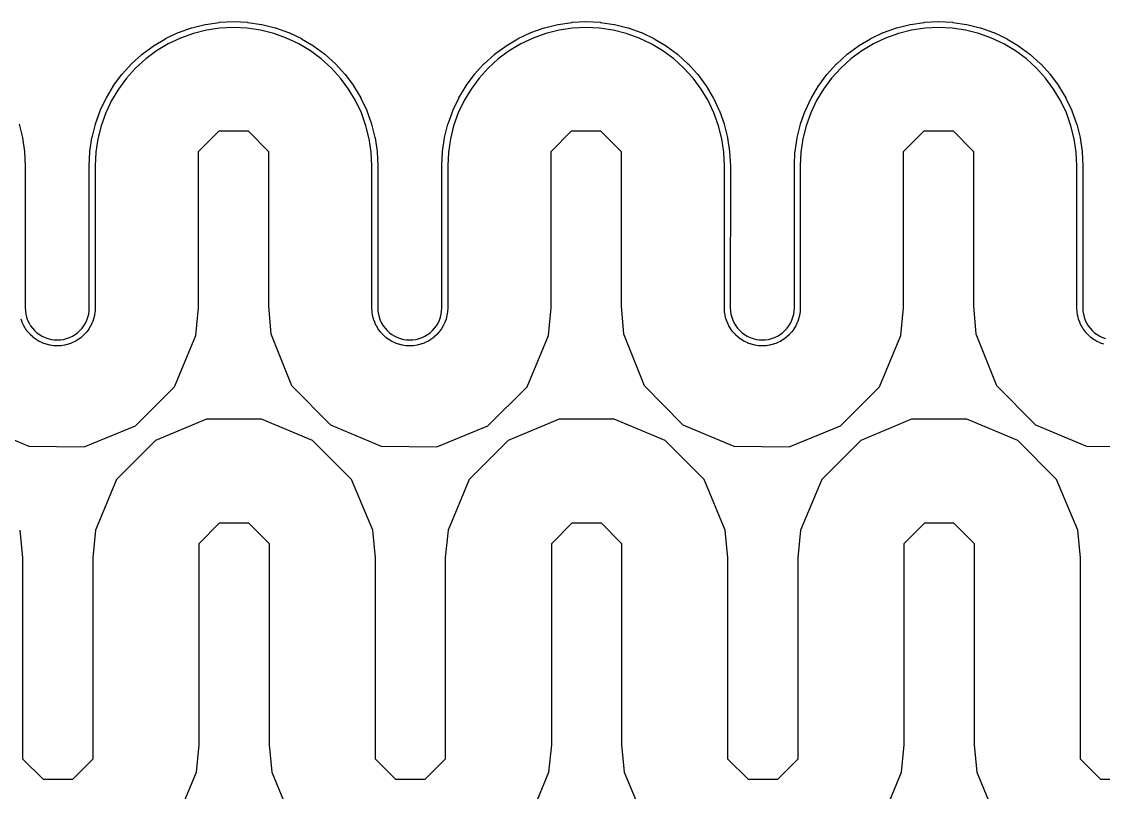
# Model space of a CAD drawing. Header units: metres. Extents: x 0 to 117, y 0 to 64.
# Drawn here: x 54.455 to 59.121, y 38.032 to 41.357 of the extents above; entities that cross this region are included whole.
import ezdxf

# ---------------------------------------------------------------- set-up
doc = ezdxf.new("R2010")
doc.units = ezdxf.units.M

msp = doc.modelspace()

# ---------------------------------------------------------------- linework, layer by layer
for points in [[(54.4439, 40.915), (54.4585, 40.857), (54.4587, 40.8558), (54.4675, 40.7966), (54.4676, 40.7954), (54.4705, 40.7356), (54.4706, 40.735), (54.4706, 40.1223), (54.4706, 40.1223), (54.4706, 40.1223), (54.4706, 40.1223), (54.471, 40.1084), (54.471, 40.1084), (54.471, 40.1084), (54.471, 40.1084), (54.473, 40.0951), (54.473, 40.0951), (54.473, 40.0951), (54.473, 40.0951), (54.4763, 40.082), (54.4763, 40.082), (54.4763, 40.082), (54.4763, 40.082), (54.4808, 40.0692), (54.4808, 40.0692), (54.4808, 40.0692), (54.4808, 40.0692), (54.4866, 40.057), (54.4866, 40.057), (54.4866, 40.057), (54.4866, 40.057), (54.4936, 40.0453), (54.4936, 40.0453), (54.4936, 40.0453), (54.4936, 40.0453), (54.5017, 40.0344), (54.5017, 40.0344), (54.5017, 40.0344), (54.5017, 40.0344), (54.5108, 40.0244), (54.5108, 40.0244), (54.5108, 40.0244), (54.5108, 40.0244), (54.5208, 40.0153), (54.5208, 40.0153), (54.5208, 40.0153), (54.5208, 40.0153), (54.5317, 40.0072), (54.5317, 40.0072), (54.5317, 40.0072), (54.5317, 40.0072), (54.5433, 40.0003), (54.5433, 40.0003), (54.5433, 40.0003), (54.5433, 40.0003), (54.5556, 39.9945), (54.5556, 39.9945), (54.5556, 39.9945), (54.5556, 39.9945), (54.5684, 39.9899), (54.5684, 39.9899), (54.5684, 39.9899), (54.5684, 39.9899), (54.5815, 39.9866), (54.5815, 39.9866), (54.5815, 39.9866), (54.5815, 39.9866), (54.5949, 39.9846), (54.5949, 39.9846), (54.5949, 39.9846), (54.5949, 39.9846), (54.6085, 39.9839), (54.6085, 39.9839), (54.6085, 39.9839), (54.6085, 39.9839), (54.622, 39.9846), (54.622, 39.9846), (54.622, 39.9846), (54.622, 39.9846), (54.6354, 39.9866), (54.6354, 39.9866), (54.6354, 39.9866), (54.6354, 39.9866), (54.6486, 39.9899), (54.6486, 39.9899), (54.6486, 39.9899), (54.6486, 39.9899), (54.6613, 39.9945), (54.6613, 39.9945), (54.6613, 39.9945), (54.6613, 39.9945), (54.6736, 40.0003), (54.6736, 40.0003), (54.6736, 40.0003), (54.6736, 40.0003), (54.6852, 40.0072), (54.6852, 40.0072), (54.6852, 40.0072), (54.6852, 40.0072), (54.6961, 40.0153), (54.6961, 40.0153), (54.6961, 40.0153), (54.6961, 40.0153), (54.7062, 40.0244), (54.7062, 40.0244), (54.7062, 40.0244), (54.7062, 40.0244), (54.7153, 40.0344), (54.7153, 40.0344), (54.7153, 40.0344), (54.7153, 40.0344), (54.7233, 40.0453), (54.7233, 40.0453), (54.7233, 40.0453), (54.7233, 40.0453), (54.7303, 40.057), (54.7303, 40.057), (54.7303, 40.057), (54.7303, 40.057), (54.7361, 40.0692), (54.7361, 40.0692), (54.7361, 40.0692), (54.7361, 40.0692), (54.7407, 40.082), (54.7407, 40.082), (54.7407, 40.082), (54.7407, 40.082), (54.744, 40.0951), (54.744, 40.0951), (54.744, 40.0951), (54.744, 40.0951), (54.746, 40.1086), (54.746, 40.1086), (54.746, 40.1086), (54.746, 40.1086), (54.7466, 40.1224), (54.7466, 40.1224), (54.7466, 40.1224), (54.7466, 40.1224), (54.7466, 40.735), (54.7467, 40.7356), (54.7493, 40.7953), (54.7495, 40.7966), (54.7582, 40.8558), (54.7585, 40.857), (54.773, 40.915), (54.7734, 40.9162), (54.7935, 40.9726), (54.794, 40.9737), (54.8196, 41.0278), (54.8202, 41.0289), (54.8509, 41.0802), (54.8516, 41.0812), (54.8873, 41.1293), (54.8881, 41.1303), (54.9282, 41.1746), (54.9291, 41.1755), (54.9734, 41.2156), (54.9744, 41.2164), (55.0225, 41.2521), (55.0235, 41.2528), (55.0748, 41.2835), (55.0759, 41.2841), (55.13, 41.3097), (55.1311, 41.3102), (55.1875, 41.3303), (55.1887, 41.3307), (55.2467, 41.3452), (55.2479, 41.3454), (55.3071, 41.3542), (55.3083, 41.3543), (55.3681, 41.3573), (55.3693, 41.3573), (55.4291, 41.3543), (55.4303, 41.3542), (55.4895, 41.3454), (55.4907, 41.3452), (55.5487, 41.3307), (55.5499, 41.3303), (55.6063, 41.3102), (55.6074, 41.3097), (55.6615, 41.2841), (55.6626, 41.2835), (55.7139, 41.2528), (55.7149, 41.2521), (55.763, 41.2164), (55.764, 41.2156), (55.8083, 41.1755), (55.8092, 41.1746), (55.8493, 41.1303), (55.8501, 41.1293), (55.8858, 41.0812), (55.8865, 41.0802), (55.9172, 41.0289), (55.9178, 41.0278), (55.9434, 40.9737), (55.9439, 40.9726), (55.964, 40.9162), (55.9644, 40.915), (55.9789, 40.857), (55.9792, 40.8558), (55.9879, 40.7966), (55.9881, 40.7954), (55.991, 40.7356), (55.991, 40.735), (55.991, 40.1223), (55.991, 40.1223), (55.991, 40.1223), (55.991, 40.1223), (55.9914, 40.1084), (55.9914, 40.1084), (55.9914, 40.1084), (55.9914, 40.1084), (55.9934, 40.0951), (55.9934, 40.0951), (55.9934, 40.0951), (55.9934, 40.0951), (55.9967, 40.082), (55.9967, 40.082), (55.9967, 40.082), (55.9967, 40.082), (56.0013, 40.0692), (56.0013, 40.0692), (56.0013, 40.0692), (56.0013, 40.0692), (56.0071, 40.057), (56.0071, 40.057), (56.0071, 40.057), (56.0071, 40.057), (56.014, 40.0453), (56.014, 40.0453), (56.014, 40.0453), (56.014, 40.0453), (56.0221, 40.0344), (56.0221, 40.0344), (56.0221, 40.0344), (56.0221, 40.0344), (56.0312, 40.0244), (56.0312, 40.0244), (56.0312, 40.0244), (56.0312, 40.0244), (56.0413, 40.0153), (56.0413, 40.0153), (56.0413, 40.0153), (56.0413, 40.0153), (56.0522, 40.0072), (56.0522, 40.0072), (56.0522, 40.0072), (56.0522, 40.0072), (56.0638, 40.0003), (56.0638, 40.0003), (56.0638, 40.0003), (56.0638, 40.0003), (56.076, 39.9945), (56.076, 39.9945), (56.076, 39.9945), (56.076, 39.9945), (56.0888, 39.9899), (56.0888, 39.9899), (56.0888, 39.9899), (56.0888, 39.9899), (56.102, 39.9866), (56.102, 39.9866), (56.102, 39.9866), (56.102, 39.9866), (56.1154, 39.9846), (56.1154, 39.9846), (56.1154, 39.9846), (56.1154, 39.9846), (56.1289, 39.9839), (56.1289, 39.9839), (56.1289, 39.9839), (56.1289, 39.9839), (56.1425, 39.9846), (56.1425, 39.9846), (56.1425, 39.9846), (56.1425, 39.9846), (56.1559, 39.9866), (56.1559, 39.9866), (56.1559, 39.9866), (56.1559, 39.9866), (56.169, 39.9899), (56.169, 39.9899), (56.169, 39.9899), (56.169, 39.9899), (56.1818, 39.9945), (56.1818, 39.9945), (56.1818, 39.9945), (56.1818, 39.9945), (56.194, 40.0003), (56.194, 40.0003), (56.194, 40.0003), (56.194, 40.0003), (56.2057, 40.0072), (56.2057, 40.0072), (56.2057, 40.0072), (56.2057, 40.0072), (56.2166, 40.0153), (56.2166, 40.0153), (56.2166, 40.0153), (56.2166, 40.0153), (56.2266, 40.0244), (56.2266, 40.0244), (56.2266, 40.0244), (56.2266, 40.0244), (56.2357, 40.0344), (56.2357, 40.0344), (56.2357, 40.0344), (56.2357, 40.0344), (56.2438, 40.0453), (56.2438, 40.0453), (56.2438, 40.0453), (56.2438, 40.0453), (56.2508, 40.057), (56.2508, 40.057), (56.2508, 40.057), (56.2508, 40.057), (56.2566, 40.0692), (56.2566, 40.0692), (56.2566, 40.0692), (56.2566, 40.0692), (56.2611, 40.082), (56.2611, 40.082), (56.2611, 40.082), (56.2611, 40.082), (56.2644, 40.0951), (56.2644, 40.0951), (56.2644, 40.0951), (56.2644, 40.0951), (56.2664, 40.1086), (56.2664, 40.1086), (56.2664, 40.1086), (56.2664, 40.1086), (56.2671, 40.1224), (56.2671, 40.1224), (56.2671, 40.1224), (56.2671, 40.1224), (56.2671, 40.735), (56.2671, 40.7356), (56.27, 40.7954), (56.2702, 40.7966), (56.2789, 40.8558), (56.2792, 40.857), (56.2937, 40.915), (56.2941, 40.9162), (56.3142, 40.9726), (56.3147, 40.9737), (56.3403, 41.0278), (56.3409, 41.0289), (56.3716, 41.0802), (56.3723, 41.0812), (56.408, 41.1293), (56.4088, 41.1303), (56.4489, 41.1746), (56.4498, 41.1755), (56.4941, 41.2156), (56.4951, 41.2164), (56.5432, 41.2521), (56.5442, 41.2528), (56.5955, 41.2835), (56.5966, 41.2841), (56.6507, 41.3097), (56.6518, 41.3102), (56.7082, 41.3303), (56.7094, 41.3307), (56.7674, 41.3452), (56.7686, 41.3454), (56.8278, 41.3542), (56.829, 41.3543), (56.8888, 41.3573), (56.89, 41.3573), (56.9498, 41.3543), (56.951, 41.3542), (57.0102, 41.3454), (57.0114, 41.3452), (57.0694, 41.3307), (57.0706, 41.3303), (57.127, 41.3102), (57.1281, 41.3097), (57.1822, 41.2841), (57.1833, 41.2835), (57.2346, 41.2528), (57.2356, 41.2521), (57.2837, 41.2164), (57.2847, 41.2156), (57.329, 41.1755), (57.3299, 41.1746), (57.37, 41.1303), (57.3708, 41.1293), (57.4065, 41.0812), (57.4072, 41.0802), (57.4379, 41.0289), (57.4385, 41.0278), (57.4641, 40.9737), (57.4646, 40.9726), (57.4847, 40.9162), (57.4851, 40.915), (57.4996, 40.857), (57.4998, 40.8558), (57.5086, 40.7966), (57.5087, 40.7954), (57.5117, 40.7356), (57.5117, 40.735), (57.5114, 40.1224), (57.5114, 40.1224), (57.5114, 40.1224), (57.5114, 40.1224), (57.5121, 40.1086), (57.5121, 40.1086), (57.5121, 40.1086), (57.5121, 40.1086), (57.5141, 40.0951), (57.5141, 40.0951), (57.5141, 40.0951), (57.5141, 40.0951), (57.5174, 40.082), (57.5174, 40.082), (57.5174, 40.082), (57.5174, 40.082), (57.522, 40.0692), (57.522, 40.0692), (57.522, 40.0692), (57.522, 40.0692), (57.5278, 40.057), (57.5278, 40.057), (57.5278, 40.057), (57.5278, 40.057), (57.5347, 40.0453), (57.5347, 40.0453), (57.5347, 40.0453), (57.5347, 40.0453), (57.5428, 40.0344), (57.5428, 40.0344), (57.5428, 40.0344), (57.5428, 40.0344), (57.5519, 40.0244), (57.5519, 40.0244), (57.5519, 40.0244), (57.5519, 40.0244), (57.562, 40.0153), (57.562, 40.0153), (57.562, 40.0153), (57.562, 40.0153), (57.5729, 40.0072), (57.5729, 40.0072), (57.5729, 40.0072), (57.5729, 40.0072), (57.5845, 40.0003), (57.5845, 40.0003), (57.5845, 40.0003), (57.5845, 40.0003), (57.5967, 39.9945), (57.5967, 39.9945), (57.5967, 39.9945), (57.5967, 39.9945), (57.6095, 39.9899), (57.6095, 39.9899), (57.6095, 39.9899), (57.6095, 39.9899), (57.6227, 39.9866), (57.6227, 39.9866), (57.6227, 39.9866), (57.6227, 39.9866), (57.6361, 39.9846), (57.6361, 39.9846), (57.6361, 39.9846), (57.6361, 39.9846), (57.6496, 39.9839), (57.6496, 39.9839), (57.6496, 39.9839), (57.6496, 39.9839), (57.6632, 39.9846), (57.6632, 39.9846), (57.6632, 39.9846), (57.6632, 39.9846), (57.6766, 39.9866), (57.6766, 39.9866), (57.6766, 39.9866), (57.6766, 39.9866), (57.6897, 39.9899), (57.6897, 39.9899), (57.6897, 39.9899), (57.6897, 39.9899), (57.7025, 39.9945), (57.7025, 39.9945), (57.7025, 39.9945), (57.7025, 39.9945), (57.7147, 40.0003), (57.7147, 40.0003), (57.7147, 40.0003), (57.7147, 40.0003), (57.7264, 40.0072), (57.7264, 40.0072), (57.7264, 40.0072), (57.7264, 40.0072), (57.7373, 40.0153), (57.7373, 40.0153), (57.7373, 40.0153), (57.7373, 40.0153), (57.7473, 40.0244), (57.7473, 40.0244), (57.7473, 40.0244), (57.7473, 40.0244), (57.7564, 40.0344), (57.7564, 40.0344), (57.7564, 40.0344), (57.7564, 40.0344), (57.7645, 40.0453), (57.7645, 40.0453), (57.7645, 40.0453), (57.7645, 40.0453), (57.7715, 40.057), (57.7715, 40.057), (57.7715, 40.057), (57.7715, 40.057), (57.7773, 40.0692), (57.7773, 40.0692), (57.7773, 40.0692), (57.7773, 40.0692), (57.7818, 40.082), (57.7818, 40.082), (57.7818, 40.082), (57.7818, 40.082), (57.7851, 40.0951), (57.7851, 40.0951), (57.7851, 40.0951), (57.7851, 40.0951), (57.7871, 40.1086), (57.7871, 40.1086), (57.7871, 40.1086), (57.7871, 40.1086), (57.7878, 40.1224), (57.7878, 40.1224), (57.7878, 40.1224), (57.7878, 40.1224), (57.7878, 40.735), (57.7878, 40.7356), (57.7905, 40.7953), (57.7906, 40.7966), (57.7994, 40.8558), (57.7996, 40.857), (57.8142, 40.915), (57.8145, 40.9162), (57.8347, 40.9726), (57.8352, 40.9737), (57.8607, 41.0278), (57.8613, 41.0289), (57.8921, 41.0802), (57.8928, 41.0812), (57.9284, 41.1293), (57.9292, 41.1303), (57.9694, 41.1746), (57.9703, 41.1755), (58.0146, 41.2156), (58.0155, 41.2164), (58.0636, 41.2521), (58.0646, 41.2528), (58.1159, 41.2835), (58.117, 41.2841), (58.1711, 41.3097), (58.1723, 41.3102), (58.2286, 41.3303), (58.2298, 41.3307), (58.2878, 41.3452), (58.289, 41.3454), (58.3482, 41.3542), (58.3495, 41.3543), (58.4092, 41.3573), (58.4105, 41.3573), (58.4702, 41.3543), (58.4715, 41.3542), (58.5306, 41.3454), (58.5319, 41.3452), (58.5899, 41.3307), (58.5911, 41.3303), (58.6474, 41.3102), (58.6486, 41.3097), (58.7026, 41.2841), (58.7037, 41.2835), (58.755, 41.2528), (58.7561, 41.2521), (58.8041, 41.2164), (58.8051, 41.2156), (58.8494, 41.1755), (58.8503, 41.1746), (58.8905, 41.1303), (58.8913, 41.1293), (58.9269, 41.0812), (58.9276, 41.0802), (58.9584, 41.0289), (58.9589, 41.0278), (58.9845, 40.9737), (58.985, 40.9726), (59.0052, 40.9162), (59.0055, 40.915), (59.02, 40.857), (59.0203, 40.8558), (59.0291, 40.7966), (59.0292, 40.7954), (59.0321, 40.7356), (59.0321, 40.735), (59.0321, 40.1223), (59.0321, 40.1223), (59.0321, 40.1223), (59.0321, 40.1223), (59.0326, 40.1084), (59.0326, 40.1084), (59.0326, 40.1084), (59.0326, 40.1084), (59.0346, 40.0951), (59.0346, 40.0951), (59.0346, 40.0951), (59.0346, 40.0951), (59.0379, 40.082), (59.0379, 40.082), (59.0379, 40.082), (59.0379, 40.082), (59.0424, 40.0692), (59.0424, 40.0692), (59.0424, 40.0692), (59.0424, 40.0692), (59.0482, 40.057), (59.0482, 40.057), (59.0482, 40.057), (59.0482, 40.057), (59.0552, 40.0453), (59.0552, 40.0453), (59.0552, 40.0453), (59.0552, 40.0453), (59.0633, 40.0344), (59.0633, 40.0344), (59.0633, 40.0344), (59.0633, 40.0344), (59.0724, 40.0244), (59.0724, 40.0244), (59.0724, 40.0244), (59.0724, 40.0244), (59.0824, 40.0153), (59.0824, 40.0153), (59.0824, 40.0153), (59.0824, 40.0153), (59.0933, 40.0072), (59.0933, 40.0072), (59.0933, 40.0072), (59.0933, 40.0072), (59.1049, 40.0003), (59.1049, 40.0003), (59.1049, 40.0003), (59.1049, 40.0003), (59.1172, 39.9945), (59.1172, 39.9945), (59.1172, 39.9945), (59.1172, 39.9945), (59.13, 39.9899)], [(59.122, 39.9658), (59.108, 39.9707), (59.1069, 39.9712), (59.0935, 39.9775), (59.0924, 39.9781), (59.0797, 39.9857), (59.0787, 39.9864), (59.0668, 39.9953), (59.0658, 39.9961), (59.0548, 40.006), (59.054, 40.0069), (59.044, 40.0178), (59.0432, 40.0188), (59.0344, 40.0307), (59.0337, 40.0317), (59.0261, 40.0444), (59.0255, 40.0455), (59.0192, 40.0589), (59.0187, 40.0601), (59.0137, 40.074), (59.0134, 40.0752), (59.0098, 40.0896), (59.0095, 40.0908), (59.0073, 40.1054), (59.0072, 40.1069), (59.0067, 40.1217), (59.0067, 40.1221), (59.0067, 40.7347), (59.0067, 40.7347), (59.0067, 40.7347), (59.0067, 40.7347), (59.0038, 40.7935), (59.0038, 40.7935), (59.0038, 40.7935), (59.0038, 40.7935), (58.9953, 40.8514), (58.9953, 40.8514), (58.9953, 40.8514), (58.9953, 40.8514), (58.981, 40.9083), (58.981, 40.9083), (58.981, 40.9083), (58.981, 40.9083), (58.9613, 40.9634), (58.9613, 40.9634), (58.9613, 40.9634), (58.9613, 40.9634), (58.9362, 41.0164), (58.9362, 41.0164), (58.9362, 41.0164), (58.9362, 41.0164), (58.9061, 41.0666), (58.9061, 41.0666), (58.9061, 41.0666), (58.9061, 41.0666), (58.8712, 41.1137), (58.8712, 41.1137), (58.8712, 41.1137), (58.8712, 41.1137), (58.8319, 41.1571), (58.8319, 41.1571), (58.8319, 41.1571), (58.8319, 41.1571), (58.7885, 41.1964), (58.7885, 41.1964), (58.7885, 41.1964), (58.7885, 41.1964), (58.7414, 41.2313), (58.7414, 41.2313), (58.7414, 41.2313), (58.7414, 41.2313), (58.6912, 41.2614), (58.6912, 41.2614), (58.6912, 41.2614), (58.6912, 41.2614), (58.6383, 41.2864), (58.6383, 41.2864), (58.6383, 41.2864), (58.6383, 41.2864), (58.5831, 41.3062), (58.5831, 41.3062), (58.5831, 41.3062), (58.5831, 41.3062), (58.5263, 41.3204), (58.5263, 41.3204), (58.5263, 41.3204), (58.5263, 41.3204), (58.4683, 41.329), (58.4683, 41.329), (58.4683, 41.329), (58.4683, 41.329), (58.4098, 41.3319), (58.4098, 41.3319), (58.4098, 41.3319), (58.4098, 41.3319), (58.3513, 41.329), (58.3513, 41.329), (58.3513, 41.329), (58.3513, 41.329), (58.2934, 41.3204), (58.2934, 41.3204), (58.2934, 41.3204), (58.2934, 41.3204), (58.2366, 41.3062), (58.2366, 41.3062), (58.2366, 41.3062), (58.2366, 41.3062), (58.1814, 41.2864), (58.1814, 41.2864), (58.1814, 41.2864), (58.1814, 41.2864), (58.1285, 41.2614), (58.1285, 41.2614), (58.1285, 41.2614), (58.1285, 41.2614), (58.0782, 41.2313), (58.0782, 41.2313), (58.0782, 41.2313), (58.0782, 41.2313), (58.0312, 41.1964), (58.0312, 41.1964), (58.0312, 41.1964), (58.0312, 41.1964), (57.9878, 41.1571), (57.9878, 41.1571), (57.9878, 41.1571), (57.9878, 41.1571), (57.9484, 41.1137), (57.9484, 41.1137), (57.9484, 41.1137), (57.9484, 41.1137), (57.9136, 41.0666), (57.9136, 41.0666), (57.9136, 41.0666), (57.9136, 41.0666), (57.8834, 41.0164), (57.8834, 41.0164), (57.8834, 41.0164), (57.8834, 41.0164), (57.8584, 40.9634), (57.8584, 40.9634), (57.8584, 40.9634), (57.8584, 40.9634), (57.8387, 40.9083), (57.8387, 40.9083), (57.8387, 40.9083), (57.8387, 40.9083), (57.8244, 40.8514), (57.8244, 40.8514), (57.8244, 40.8514), (57.8244, 40.8514), (57.8158, 40.7935), (57.8158, 40.7935), (57.8158, 40.7935), (57.8158, 40.7935), (57.8132, 40.7347), (57.8132, 40.7347), (57.8132, 40.7347), (57.8132, 40.7347), (57.8132, 40.1221), (57.8132, 40.1215), (57.8125, 40.1067), (57.8123, 40.1054), (57.8102, 40.0908), (57.8099, 40.0896), (57.8063, 40.0752), (57.806, 40.074), (57.801, 40.0601), (57.8005, 40.0589), (57.7942, 40.0455), (57.7936, 40.0444), (57.786, 40.0317), (57.7853, 40.0307), (57.7765, 40.0188), (57.7757, 40.0178), (57.7657, 40.0069), (57.7648, 40.006), (57.7539, 39.9961), (57.7529, 39.9953), (57.741, 39.9864), (57.74, 39.9857), (57.7273, 39.9781), (57.7262, 39.9775), (57.7128, 39.9712), (57.7116, 39.9707), (57.6977, 39.9658), (57.6965, 39.9654), (57.6821, 39.9618), (57.6809, 39.9616), (57.6663, 39.9594), (57.665, 39.9593), (57.6502, 39.9585), (57.649, 39.9585), (57.6342, 39.9593), (57.633, 39.9594), (57.6183, 39.9616), (57.6171, 39.9618), (57.6027, 39.9654), (57.6015, 39.9658), (57.5876, 39.9707), (57.5864, 39.9712), (57.5731, 39.9775), (57.572, 39.9781), (57.5593, 39.9857), (57.5582, 39.9864), (57.5463, 39.9953), (57.5454, 39.9961), (57.5344, 40.006), (57.5335, 40.0069), (57.5236, 40.0178), (57.5228, 40.0188), (57.514, 40.0307), (57.5133, 40.0317), (57.5057, 40.0444), (57.5051, 40.0455), (57.4987, 40.0589), (57.4983, 40.0601), (57.4933, 40.074), (57.4929, 40.0752), (57.4893, 40.0896), (57.4891, 40.0908), (57.4869, 40.1054), (57.4868, 40.1067), (57.4861, 40.1215), (57.486, 40.1221), (57.4863, 40.7347), (57.4863, 40.7347), (57.4863, 40.7347), (57.4863, 40.7347), (57.4834, 40.7935), (57.4834, 40.7935), (57.4834, 40.7935), (57.4834, 40.7935), (57.4748, 40.8514), (57.4748, 40.8514), (57.4748, 40.8514), (57.4748, 40.8514), (57.4606, 40.9083), (57.4606, 40.9083), (57.4606, 40.9083), (57.4606, 40.9083), (57.4408, 40.9634), (57.4408, 40.9634), (57.4408, 40.9634), (57.4408, 40.9634), (57.4158, 41.0164), (57.4158, 41.0164), (57.4158, 41.0164), (57.4158, 41.0164), (57.3857, 41.0666), (57.3857, 41.0666), (57.3857, 41.0666), (57.3857, 41.0666), (57.3508, 41.1137), (57.3508, 41.1137), (57.3508, 41.1137), (57.3508, 41.1137), (57.3115, 41.1571), (57.3115, 41.1571), (57.3115, 41.1571), (57.3115, 41.1571), (57.2681, 41.1964), (57.2681, 41.1964), (57.2681, 41.1964), (57.2681, 41.1964), (57.221, 41.2313), (57.221, 41.2313), (57.221, 41.2313), (57.221, 41.2313), (57.1708, 41.2614), (57.1708, 41.2614), (57.1708, 41.2614), (57.1708, 41.2614), (57.1178, 41.2864), (57.1178, 41.2864), (57.1178, 41.2864), (57.1178, 41.2864), (57.0627, 41.3062), (57.0627, 41.3062), (57.0627, 41.3062), (57.0627, 41.3062), (57.0058, 41.3204), (57.0058, 41.3204), (57.0058, 41.3204), (57.0058, 41.3204), (56.9479, 41.329), (56.9479, 41.329), (56.9479, 41.329), (56.9479, 41.329), (56.8894, 41.3319), (56.8894, 41.3319), (56.8894, 41.3319), (56.8894, 41.3319), (56.8309, 41.329), (56.8309, 41.329), (56.8309, 41.329), (56.8309, 41.329), (56.773, 41.3204), (56.773, 41.3204), (56.773, 41.3204), (56.773, 41.3204), (56.7161, 41.3062), (56.7161, 41.3062), (56.7161, 41.3062), (56.7161, 41.3062), (56.661, 41.2864), (56.661, 41.2864), (56.661, 41.2864), (56.661, 41.2864), (56.608, 41.2614), (56.608, 41.2614), (56.608, 41.2614), (56.608, 41.2614), (56.5578, 41.2313), (56.5578, 41.2313), (56.5578, 41.2313), (56.5578, 41.2313), (56.5107, 41.1964), (56.5107, 41.1964), (56.5107, 41.1964), (56.5107, 41.1964), (56.4673, 41.1571), (56.4673, 41.1571), (56.4673, 41.1571), (56.4673, 41.1571), (56.428, 41.1137), (56.428, 41.1137), (56.428, 41.1137), (56.428, 41.1137), (56.3931, 41.0666), (56.3931, 41.0666), (56.3931, 41.0666), (56.3931, 41.0666), (56.363, 41.0164), (56.363, 41.0164), (56.363, 41.0164), (56.363, 41.0164), (56.3379, 40.9634), (56.3379, 40.9634), (56.3379, 40.9634), (56.3379, 40.9634), (56.3182, 40.9083), (56.3182, 40.9083), (56.3182, 40.9083), (56.3182, 40.9083), (56.304, 40.8514), (56.304, 40.8514), (56.304, 40.8514), (56.304, 40.8514), (56.2954, 40.7935), (56.2954, 40.7935), (56.2954, 40.7935), (56.2954, 40.7935), (56.2925, 40.7347), (56.2925, 40.7347), (56.2925, 40.7347), (56.2925, 40.7347), (56.2925, 40.1221), (56.2925, 40.1215), (56.2918, 40.1067), (56.2916, 40.1054), (56.2895, 40.0908), (56.2892, 40.0896), (56.2856, 40.0752), (56.2853, 40.074), (56.2803, 40.0601), (56.2798, 40.0589), (56.2735, 40.0455), (56.2729, 40.0444), (56.2653, 40.0317), (56.2646, 40.0307), (56.2558, 40.0188), (56.255, 40.0178), (56.245, 40.0069), (56.2441, 40.006), (56.2332, 39.9961), (56.2322, 39.9953), (56.2203, 39.9864), (56.2193, 39.9857), (56.2066, 39.9781), (56.2055, 39.9775), (56.1921, 39.9712), (56.1909, 39.9707), (56.177, 39.9658), (56.1758, 39.9654), (56.1614, 39.9618), (56.1602, 39.9616), (56.1456, 39.9594), (56.1443, 39.9593), (56.1295, 39.9585), (56.1283, 39.9585), (56.1135, 39.9593), (56.1123, 39.9594), (56.0976, 39.9616), (56.0964, 39.9618), (56.082, 39.9654), (56.0808, 39.9658), (56.0669, 39.9707), (56.0658, 39.9712), (56.0524, 39.9775), (56.0513, 39.9781), (56.0386, 39.9857), (56.0375, 39.9864), (56.0256, 39.9953), (56.0247, 39.9961), (56.0137, 40.006), (56.0128, 40.0069), (56.0029, 40.0178), (56.0021, 40.0188), (55.9933, 40.0307), (55.9926, 40.0317), (55.985, 40.0444), (55.9844, 40.0455), (55.978, 40.0589), (55.9776, 40.0601), (55.9726, 40.074), (55.9722, 40.0752), (55.9686, 40.0896), (55.9684, 40.0908), (55.9662, 40.1054), (55.9661, 40.1069), (55.9656, 40.1217), (55.9656, 40.1221), (55.9656, 40.7347), (55.9656, 40.7347), (55.9656, 40.7347), (55.9656, 40.7347), (55.9627, 40.7935), (55.9627, 40.7935), (55.9627, 40.7935), (55.9627, 40.7935), (55.9541, 40.8514), (55.9541, 40.8514), (55.9541, 40.8514), (55.9541, 40.8514), (55.9399, 40.9083), (55.9399, 40.9083), (55.9399, 40.9083), (55.9399, 40.9083), (55.9201, 40.9634), (55.9201, 40.9634), (55.9201, 40.9634), (55.9201, 40.9634), (55.8951, 41.0164), (55.8951, 41.0164), (55.8951, 41.0164), (55.8951, 41.0164), (55.865, 41.0666), (55.865, 41.0666), (55.865, 41.0666), (55.865, 41.0666), (55.8301, 41.1137), (55.8301, 41.1137), (55.8301, 41.1137), (55.8301, 41.1137), (55.7908, 41.1571), (55.7908, 41.1571), (55.7908, 41.1571), (55.7908, 41.1571), (55.7474, 41.1964), (55.7474, 41.1964), (55.7474, 41.1964), (55.7474, 41.1964), (55.7003, 41.2313), (55.7003, 41.2313), (55.7003, 41.2313), (55.7003, 41.2313), (55.6501, 41.2614), (55.6501, 41.2614), (55.6501, 41.2614), (55.6501, 41.2614), (55.5971, 41.2864), (55.5971, 41.2864), (55.5971, 41.2864), (55.5971, 41.2864), (55.542, 41.3062), (55.542, 41.3062), (55.542, 41.3062), (55.542, 41.3062), (55.4851, 41.3204), (55.4851, 41.3204), (55.4851, 41.3204), (55.4851, 41.3204), (55.4272, 41.329), (55.4272, 41.329), (55.4272, 41.329), (55.4272, 41.329), (55.3687, 41.3319), (55.3687, 41.3319), (55.3687, 41.3319), (55.3687, 41.3319), (55.3102, 41.329), (55.3102, 41.329), (55.3102, 41.329), (55.3102, 41.329), (55.2523, 41.3204), (55.2523, 41.3204), (55.2523, 41.3204), (55.2523, 41.3204), (55.1954, 41.3062), (55.1954, 41.3062), (55.1954, 41.3062), (55.1954, 41.3062), (55.1403, 41.2864), (55.1403, 41.2864), (55.1403, 41.2864), (55.1403, 41.2864), (55.0873, 41.2614), (55.0873, 41.2614), (55.0873, 41.2614), (55.0873, 41.2614), (55.0371, 41.2313), (55.0371, 41.2313), (55.0371, 41.2313), (55.0371, 41.2313), (54.99, 41.1964), (54.99, 41.1964), (54.99, 41.1964), (54.99, 41.1964), (54.9466, 41.1571), (54.9466, 41.1571), (54.9466, 41.1571), (54.9466, 41.1571), (54.9073, 41.1137), (54.9073, 41.1137), (54.9073, 41.1137), (54.9073, 41.1137), (54.8724, 41.0666), (54.8724, 41.0666), (54.8724, 41.0666), (54.8724, 41.0666), (54.8423, 41.0164), (54.8423, 41.0164), (54.8423, 41.0164), (54.8423, 41.0164), (54.8173, 40.9634), (54.8173, 40.9634), (54.8173, 40.9634), (54.8173, 40.9634), (54.7975, 40.9083), (54.7975, 40.9083), (54.7975, 40.9083), (54.7975, 40.9083), (54.7833, 40.8514), (54.7833, 40.8514), (54.7833, 40.8514), (54.7833, 40.8514), (54.7747, 40.7935), (54.7747, 40.7935), (54.7747, 40.7935), (54.7747, 40.7935), (54.7721, 40.7347), (54.7721, 40.7347), (54.7721, 40.7347), (54.7721, 40.7347), (54.7721, 40.1221), (54.772, 40.1215), (54.7713, 40.1067), (54.7712, 40.1054), (54.769, 40.0908), (54.7688, 40.0896), (54.7652, 40.0752), (54.7648, 40.074), (54.7598, 40.0601), (54.7594, 40.0589), (54.753, 40.0455), (54.7524, 40.0444), (54.7448, 40.0317), (54.7441, 40.0307), (54.7353, 40.0188), (54.7345, 40.0178), (54.7246, 40.0069), (54.7237, 40.006), (54.7127, 39.9961), (54.7118, 39.9953), (54.6999, 39.9864), (54.6988, 39.9857), (54.6861, 39.9781), (54.685, 39.9775), (54.6716, 39.9712), (54.6705, 39.9707), (54.6566, 39.9658), (54.6554, 39.9654), (54.641, 39.9618), (54.6398, 39.9616), (54.6251, 39.9594), (54.6239, 39.9593), (54.6091, 39.9585), (54.6079, 39.9585), (54.5931, 39.9593), (54.5918, 39.9594), (54.5772, 39.9616), (54.576, 39.9618), (54.5616, 39.9654), (54.5604, 39.9658), (54.5465, 39.9707), (54.5453, 39.9712), (54.5319, 39.9775), (54.5308, 39.9781), (54.5181, 39.9857), (54.5171, 39.9864), (54.5052, 39.9953), (54.5042, 39.9961), (54.4933, 40.006), (54.4924, 40.0069), (54.4824, 40.0178), (54.4816, 40.0188), (54.4728, 40.0307), (54.4721, 40.0317), (54.4645, 40.0444), (54.4639, 40.0455), (54.4576, 40.0589), (54.4571, 40.0601), (54.4521, 40.074)], [(54.2658, 39.6182), (54.4858, 39.5252), (54.4858, 39.5252), (54.4858, 39.5252), (54.4858, 39.5252), (54.4858, 39.5252), (54.4858, 39.5252), (54.4858, 39.5252), (54.4858, 39.5252), (54.4858, 39.5252), (54.4858, 39.5252), (54.7246, 39.5237), (54.7246, 39.5237), (54.7246, 39.5237), (54.7246, 39.5237), (54.7246, 39.5237), (54.7246, 39.5237), (54.7246, 39.5237), (54.7246, 39.5237), (54.7246, 39.5237), (54.7246, 39.5237), (54.9453, 39.6141), (54.9453, 39.6141), (54.9453, 39.6141), (54.9453, 39.6141), (54.9453, 39.6141), (54.9453, 39.6141), (54.9453, 39.6141), (54.9453, 39.6141), (54.9453, 39.6141), (54.9453, 39.6141), (55.1147, 39.7825), (55.1147, 39.7825), (55.1147, 39.7825), (55.1147, 39.7825), (55.1147, 39.7825), (55.1147, 39.7825), (55.1147, 39.7825), (55.1147, 39.7825), (55.1147, 39.7825), (55.1147, 39.7825), (55.2061, 40.003), (55.2061, 40.003), (55.2061, 40.003), (55.2061, 40.003), (55.2061, 40.003), (55.2061, 40.003), (55.2061, 40.003), (55.2061, 40.003), (55.2181, 40.1221), (55.2181, 40.1221), (55.2181, 40.1221), (55.2181, 40.1221), (55.2181, 40.7975), (55.3065, 40.8859), (55.4312, 40.8859), (55.5196, 40.7975), (55.5196, 40.1292), (55.5196, 40.1292), (55.5196, 40.1292), (55.5196, 40.1292), (55.53, 40.0098), (55.53, 40.0098), (55.53, 40.0098), (55.53, 40.0098), (55.53, 40.0098), (55.53, 40.0098), (55.53, 40.0098), (55.53, 40.0098), (55.6191, 39.7883), (55.6191, 39.7883), (55.6191, 39.7883), (55.6191, 39.7883), (55.6191, 39.7883), (55.6191, 39.7883), (55.6191, 39.7883), (55.6191, 39.7883), (55.6191, 39.7883), (55.6191, 39.7883), (55.7865, 39.6182), (55.7865, 39.6182), (55.7865, 39.6182), (55.7865, 39.6182), (55.7865, 39.6182), (55.7865, 39.6182), (55.7865, 39.6182), (55.7865, 39.6182), (55.7865, 39.6182), (55.7865, 39.6182), (56.0062, 39.5252), (56.0062, 39.5252), (56.0062, 39.5252), (56.0062, 39.5252), (56.0062, 39.5252), (56.0062, 39.5252), (56.0062, 39.5252), (56.0062, 39.5252), (56.0062, 39.5252), (56.0062, 39.5252), (56.245, 39.5237), (56.245, 39.5237), (56.245, 39.5237), (56.245, 39.5237), (56.245, 39.5237), (56.245, 39.5237), (56.245, 39.5237), (56.245, 39.5237), (56.245, 39.5237), (56.245, 39.5237), (56.466, 39.6141), (56.466, 39.6141), (56.466, 39.6141), (56.466, 39.6141), (56.466, 39.6141), (56.466, 39.6141), (56.466, 39.6141), (56.466, 39.6141), (56.466, 39.6141), (56.466, 39.6141), (56.6351, 39.7825), (56.6351, 39.7825), (56.6351, 39.7825), (56.6351, 39.7825), (56.6351, 39.7825), (56.6351, 39.7825), (56.6351, 39.7825), (56.6351, 39.7825), (56.6351, 39.7825), (56.6351, 39.7825), (56.7268, 40.003), (56.7268, 40.003), (56.7268, 40.003), (56.7268, 40.003), (56.7268, 40.003), (56.7268, 40.003), (56.7268, 40.003), (56.7268, 40.003), (56.7385, 40.1221), (56.7385, 40.1221), (56.7385, 40.1221), (56.7385, 40.1221), (56.7385, 40.7975), (56.8269, 40.8859), (56.9519, 40.8859), (57.0403, 40.7975), (57.0403, 40.1292), (57.0403, 40.1292), (57.0403, 40.1292), (57.0403, 40.1292), (57.0507, 40.0098), (57.0507, 40.0098), (57.0507, 40.0098), (57.0507, 40.0098), (57.0507, 40.0098), (57.0507, 40.0098), (57.0507, 40.0098), (57.0507, 40.0098), (57.1396, 39.7883), (57.1396, 39.7883), (57.1396, 39.7883), (57.1396, 39.7883), (57.1396, 39.7883), (57.1396, 39.7883), (57.1396, 39.7883), (57.1396, 39.7883), (57.1396, 39.7883), (57.1396, 39.7883), (57.307, 39.6182), (57.307, 39.6182), (57.307, 39.6182), (57.307, 39.6182), (57.307, 39.6182), (57.307, 39.6182), (57.307, 39.6182), (57.307, 39.6182), (57.307, 39.6182), (57.307, 39.6182), (57.5269, 39.5252), (57.5269, 39.5252), (57.5269, 39.5252), (57.5269, 39.5252), (57.5269, 39.5252), (57.5269, 39.5252), (57.5269, 39.5252), (57.5269, 39.5252), (57.5269, 39.5252), (57.5269, 39.5252), (57.7654, 39.5237), (57.7654, 39.5237), (57.7654, 39.5237), (57.7654, 39.5237), (57.7654, 39.5237), (57.7654, 39.5237), (57.7654, 39.5237), (57.7654, 39.5237), (57.7654, 39.5237), (57.7654, 39.5237), (57.9864, 39.6141), (57.9864, 39.6141), (57.9864, 39.6141), (57.9864, 39.6141), (57.9864, 39.6141), (57.9864, 39.6141), (57.9864, 39.6141), (57.9864, 39.6141), (57.9864, 39.6141), (57.9864, 39.6141), (58.1556, 39.7825), (58.1556, 39.7825), (58.1556, 39.7825), (58.1556, 39.7825), (58.1556, 39.7825), (58.1556, 39.7825), (58.1556, 39.7825), (58.1556, 39.7825), (58.1556, 39.7825), (58.1556, 39.7825), (58.2473, 40.003), (58.2473, 40.003), (58.2473, 40.003), (58.2473, 40.003), (58.2473, 40.003), (58.2473, 40.003), (58.2473, 40.003), (58.2473, 40.003), (58.2592, 40.1221), (58.2592, 40.1221), (58.2592, 40.1221), (58.2592, 40.1221), (58.2592, 40.7975), (58.3474, 40.8859), (58.4723, 40.8859), (58.5607, 40.7975), (58.5607, 40.1292), (58.5607, 40.1292), (58.5607, 40.1292), (58.5607, 40.1292), (58.5711, 40.0098), (58.5711, 40.0098), (58.5711, 40.0098), (58.5711, 40.0098), (58.5711, 40.0098), (58.5711, 40.0098), (58.5711, 40.0098), (58.5711, 40.0098), (58.6603, 39.7883), (58.6603, 39.7883), (58.6603, 39.7883), (58.6603, 39.7883), (58.6603, 39.7883), (58.6603, 39.7883), (58.6603, 39.7883), (58.6603, 39.7883), (58.6603, 39.7883), (58.6603, 39.7883), (58.8277, 39.6182), (58.8277, 39.6182), (58.8277, 39.6182), (58.8277, 39.6182), (58.8277, 39.6182), (58.8277, 39.6182), (58.8277, 39.6182), (58.8277, 39.6182), (58.8277, 39.6182), (58.8277, 39.6182), (59.0474, 39.5252), (59.0474, 39.5252), (59.0474, 39.5252), (59.0474, 39.5252), (59.0474, 39.5252), (59.0474, 39.5252), (59.0474, 39.5252), (59.0474, 39.5252), (59.0474, 39.5252), (59.0474, 39.5252), (59.2861, 39.5237)], [(59.2351, 38.0873), (59.1101, 38.0873), (59.022, 38.1757), (59.022, 39.0441), (59.022, 39.0441), (59.022, 39.0441), (59.022, 39.0441), (59.0103, 39.163), (59.0103, 39.163), (59.0103, 39.163), (59.0103, 39.163), (59.0103, 39.163), (59.0103, 39.163), (59.0103, 39.163), (59.0103, 39.163), (58.9191, 39.3827), (58.9191, 39.3827), (58.9191, 39.3827), (58.9191, 39.3827), (58.9191, 39.3827), (58.9191, 39.3827), (58.9191, 39.3827), (58.9191, 39.3827), (58.9191, 39.3827), (58.9191, 39.3827), (58.751, 39.5508), (58.751, 39.5508), (58.751, 39.5508), (58.751, 39.5508), (58.751, 39.5508), (58.751, 39.5508), (58.751, 39.5508), (58.751, 39.5508), (58.751, 39.5508), (58.751, 39.5508), (58.5313, 39.6418), (58.5313, 39.6418), (58.5313, 39.6418), (58.5313, 39.6418), (58.5313, 39.6418), (58.5313, 39.6418), (58.5313, 39.6418), (58.5313, 39.6418), (58.5313, 39.6418), (58.5313, 39.6418), (58.2935, 39.6418), (58.2935, 39.6418), (58.2935, 39.6418), (58.2935, 39.6418), (58.2935, 39.6418), (58.2935, 39.6418), (58.2935, 39.6418), (58.2935, 39.6418), (58.2935, 39.6418), (58.2935, 39.6418), (58.0738, 39.5508), (58.0738, 39.5508), (58.0738, 39.5508), (58.0738, 39.5508), (58.0738, 39.5508), (58.0738, 39.5508), (58.0738, 39.5508), (58.0738, 39.5508), (58.0738, 39.5508), (58.0738, 39.5508), (57.9056, 39.3827), (57.9056, 39.3827), (57.9056, 39.3827), (57.9056, 39.3827), (57.9056, 39.3827), (57.9056, 39.3827), (57.9056, 39.3827), (57.9056, 39.3827), (57.9056, 39.3827), (57.9056, 39.3827), (57.8147, 39.163), (57.8147, 39.163), (57.8147, 39.163), (57.8147, 39.163), (57.8147, 39.163), (57.8147, 39.163), (57.8147, 39.163), (57.8147, 39.163), (57.803, 39.0441), (57.803, 39.0441), (57.803, 39.0441), (57.803, 39.0441), (57.803, 38.1757), (57.7146, 38.0873), (57.5897, 38.0873), (57.5013, 38.1757), (57.5013, 39.0441), (57.5013, 39.0441), (57.5013, 39.0441), (57.5013, 39.0441), (57.4896, 39.163), (57.4896, 39.163), (57.4896, 39.163), (57.4896, 39.163), (57.4896, 39.163), (57.4896, 39.163), (57.4896, 39.163), (57.4896, 39.163), (57.3987, 39.3827), (57.3987, 39.3827), (57.3987, 39.3827), (57.3987, 39.3827), (57.3987, 39.3827), (57.3987, 39.3827), (57.3987, 39.3827), (57.3987, 39.3827), (57.3987, 39.3827), (57.3987, 39.3827), (57.2305, 39.5508), (57.2305, 39.5508), (57.2305, 39.5508), (57.2305, 39.5508), (57.2305, 39.5508), (57.2305, 39.5508), (57.2305, 39.5508), (57.2305, 39.5508), (57.2305, 39.5508), (57.2305, 39.5508), (57.0108, 39.6418), (57.0108, 39.6418), (57.0108, 39.6418), (57.0108, 39.6418), (57.0108, 39.6418), (57.0108, 39.6418), (57.0108, 39.6418), (57.0108, 39.6418), (57.0108, 39.6418), (57.0108, 39.6418), (56.7731, 39.6418), (56.7731, 39.6418), (56.7731, 39.6418), (56.7731, 39.6418), (56.7731, 39.6418), (56.7731, 39.6418), (56.7731, 39.6418), (56.7731, 39.6418), (56.7731, 39.6418), (56.7731, 39.6418), (56.5534, 39.5508), (56.5534, 39.5508), (56.5534, 39.5508), (56.5534, 39.5508), (56.5534, 39.5508), (56.5534, 39.5508), (56.5534, 39.5508), (56.5534, 39.5508), (56.5534, 39.5508), (56.5534, 39.5508), (56.3852, 39.3827), (56.3852, 39.3827), (56.3852, 39.3827), (56.3852, 39.3827), (56.3852, 39.3827), (56.3852, 39.3827), (56.3852, 39.3827), (56.3852, 39.3827), (56.3852, 39.3827), (56.3852, 39.3827), (56.294, 39.163), (56.294, 39.163), (56.294, 39.163), (56.294, 39.163), (56.294, 39.163), (56.294, 39.163), (56.294, 39.163), (56.294, 39.163), (56.2823, 39.0441), (56.2823, 39.0441), (56.2823, 39.0441), (56.2823, 39.0441), (56.2823, 38.1757), (56.1939, 38.0873), (56.0692, 38.0873), (55.9808, 38.1757), (55.9808, 39.0441), (55.9808, 39.0441), (55.9808, 39.0441), (55.9808, 39.0441), (55.9692, 39.163), (55.9692, 39.163), (55.9692, 39.163), (55.9692, 39.163), (55.9692, 39.163), (55.9692, 39.163), (55.9692, 39.163), (55.9692, 39.163), (55.878, 39.3827), (55.878, 39.3827), (55.878, 39.3827), (55.878, 39.3827), (55.878, 39.3827), (55.878, 39.3827), (55.878, 39.3827), (55.878, 39.3827), (55.878, 39.3827), (55.878, 39.3827), (55.7098, 39.5508), (55.7098, 39.5508), (55.7098, 39.5508), (55.7098, 39.5508), (55.7098, 39.5508), (55.7098, 39.5508), (55.7098, 39.5508), (55.7098, 39.5508), (55.7098, 39.5508), (55.7098, 39.5508), (55.4901, 39.6418), (55.4901, 39.6418), (55.4901, 39.6418), (55.4901, 39.6418), (55.4901, 39.6418), (55.4901, 39.6418), (55.4901, 39.6418), (55.4901, 39.6418), (55.4901, 39.6418), (55.4901, 39.6418), (55.2524, 39.6418), (55.2524, 39.6418), (55.2524, 39.6418), (55.2524, 39.6418), (55.2524, 39.6418), (55.2524, 39.6418), (55.2524, 39.6418), (55.2524, 39.6418), (55.2524, 39.6418), (55.2524, 39.6418), (55.0327, 39.5508), (55.0327, 39.5508), (55.0327, 39.5508), (55.0327, 39.5508), (55.0327, 39.5508), (55.0327, 39.5508), (55.0327, 39.5508), (55.0327, 39.5508), (55.0327, 39.5508), (55.0327, 39.5508), (54.8645, 39.3827), (54.8645, 39.3827), (54.8645, 39.3827), (54.8645, 39.3827), (54.8645, 39.3827), (54.8645, 39.3827), (54.8645, 39.3827), (54.8645, 39.3827), (54.8645, 39.3827), (54.8645, 39.3827), (54.7736, 39.163), (54.7736, 39.163), (54.7736, 39.163), (54.7736, 39.163), (54.7736, 39.163), (54.7736, 39.163), (54.7736, 39.163), (54.7736, 39.163), (54.7619, 39.0441), (54.7619, 39.0441), (54.7619, 39.0441), (54.7619, 39.0441), (54.7619, 38.1757), (54.6735, 38.0873), (54.5485, 38.0873), (54.4601, 38.1757), (54.4601, 39.0441), (54.4601, 39.0441), (54.4601, 39.0441), (54.4601, 39.0441), (54.4485, 39.163)], [(55.1177, 37.8993), (55.2087, 38.119), (55.2087, 38.119), (55.2087, 38.119), (55.2087, 38.119), (55.2087, 38.119), (55.2087, 38.119), (55.2087, 38.119), (55.2087, 38.119), (55.2206, 38.2379), (55.2206, 38.2379), (55.2206, 38.2379), (55.2206, 38.2379), (55.2206, 39.1066), (55.3088, 39.195), (55.4337, 39.195), (55.5221, 39.1066), (55.5221, 38.2379), (55.5221, 38.2379), (55.5221, 38.2379), (55.5221, 38.2379), (55.5338, 38.119), (55.5338, 38.119), (55.5338, 38.119), (55.5338, 38.119), (55.5338, 38.119), (55.5338, 38.119), (55.5338, 38.119), (55.5338, 38.119), (55.6247, 37.8993)], [(56.6384, 37.8993), (56.7294, 38.119), (56.7294, 38.119), (56.7294, 38.119), (56.7294, 38.119), (56.7294, 38.119), (56.7294, 38.119), (56.7294, 38.119), (56.7294, 38.119), (56.7411, 38.2379), (56.7411, 38.2379), (56.7411, 38.2379), (56.7411, 38.2379), (56.7411, 39.1066), (56.8295, 39.195), (56.9544, 39.195), (57.0426, 39.1066), (57.0426, 38.2379), (57.0426, 38.2379), (57.0426, 38.2379), (57.0426, 38.2379), (57.0542, 38.119), (57.0542, 38.119), (57.0542, 38.119), (57.0542, 38.119), (57.0542, 38.119), (57.0542, 38.119), (57.0542, 38.119), (57.0542, 38.119), (57.1454, 37.8993)], [(58.1589, 37.8993), (58.2498, 38.119), (58.2498, 38.119), (58.2498, 38.119), (58.2498, 38.119), (58.2498, 38.119), (58.2498, 38.119), (58.2498, 38.119), (58.2498, 38.119), (58.2618, 38.2379), (58.2618, 38.2379), (58.2618, 38.2379), (58.2618, 38.2379), (58.2618, 39.1066), (58.3499, 39.195), (58.4749, 39.195), (58.5633, 39.1066), (58.5633, 38.2379), (58.5633, 38.2379), (58.5633, 38.2379), (58.5633, 38.2379), (58.5749, 38.119), (58.5749, 38.119), (58.5749, 38.119), (58.5749, 38.119), (58.5749, 38.119), (58.5749, 38.119), (58.5749, 38.119), (58.5749, 38.119), (58.6659, 37.8993)]]:
    msp.add_lwpolyline(points)

doc.saveas('drawing.dxf')
